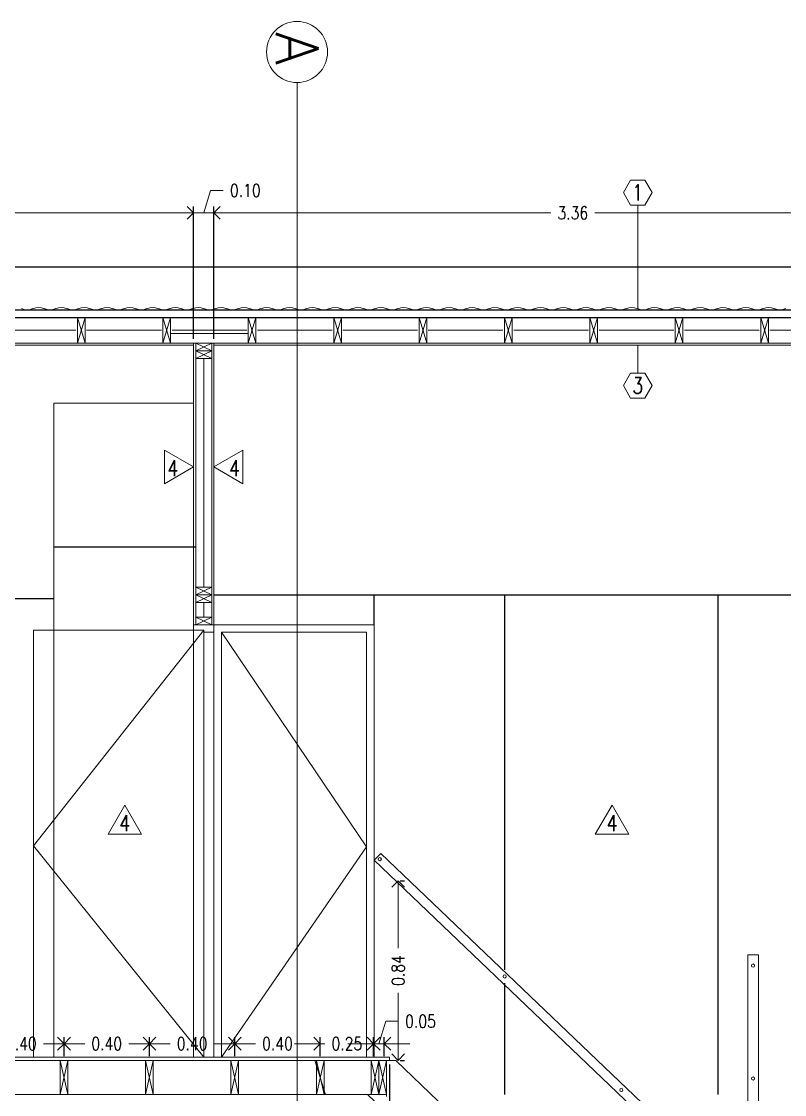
# Model space of a CAD drawing. Header units: inches. Extents: x 10.8 to 60.4, y 12.2 to 79.7.
# Drawn here: x 51.23 to 54.8, y 37.58 to 42.6 of the extents above; entities that cross this region are included whole.
import ezdxf
from ezdxf.enums import TextEntityAlignment as Align

# ---------------------------------------------------------------- set-up
doc = ezdxf.new("R2010")
doc.units = ezdxf.units.IN
doc.header["$MEASUREMENT"] = 0
doc.layers.get('DEFPOINTS').update_dxf_attribs({"color": 210})
for name, color, linetype, lineweight in [('A-ANNO-DIMS', 3, 'Continuous', 18), ('A-ANNO-SYMB', 3, 'Continuous', 18), ('A-ANNO-TEXT', 3, 'Continuous', 18), ('A-DETL-MBND', 3, 'Continuous', 18), ('A-ELEV-IDEN', 3, 'Continuous', 18), ('A-ELEV-MBE2', 4, 'Continuous', 25), ('A-WALL-PATT', 8, 'Continuous', 18), ('A-WALL-STUD', 3, 'Continuous', 18)]:
    doc.layers.add(name, color=color, linetype=linetype, lineweight=lineweight)
doc.styles.add('E-ROMANS', font='romans.shx', dxfattribs={"width": 0.8})
doc.dimstyles.new('E-0050_ARW_12', dxfattribs={"dimscale": 0.001, "dimtxt": 60, "dimasz": 60, "dimexe": 30, "dimexo": 20, "dimgap": 30, "dimtad": 0, "dimzin": 0, "dimdsep": 46, "dimtxsty": 'E-ROMANS', "dimblk": 'OPEN90', "dimcen": 30, "dimclrd": 256, "dimclre": 256, "dimclrt": 256, "dimadec": 0, "dimazin": 0, "dimtfac": 1, "dimtmove": 1, "dimatfit": 3, "dimldrblk": 'OPEN90', "dimfxl": 1, "dimtfill": 1, "dimtolj": 1, "dimtzin": 0, "dimlwd": -1, "dimarcsym": 0})

# ---------------------------------------------------------------- blocks, each defined once
blk = doc.blocks.new('_Open90')
at = {"color": 0, "linetype": 'ByBlock', "lineweight": -2}
for p, q in [((0, 0), (-1, 0)), ((-0.5, 0.5), (0, 0)), ((0, 0), (-0.5, -0.5))]:
    blk.add_line(p, q, dxfattribs=at)
blk = doc.blocks.new('*D1261')
at = {"layer": 'A-ANNO-DIMS', "lineweight": -2, "transparency": 16777216}
for p, q in [((51.0266, 37.7565), (51.0266, 37.8447)), ((51.4266, 37.7565), (51.4266, 37.8447))]:
    blk.add_line(p, q, dxfattribs=at)
at = {"layer": 'A-ANNO-DIMS', "transparency": 16777216}
for p, q in [((51.0866, 37.8147), (51.1235, 37.8147)), ((51.3666, 37.8147), (51.3298, 37.8147))]:
    blk.add_line(p, q, dxfattribs=at)
at = {"layer": 'DEFPOINTS', "color": 0, "transparency": 16777216}
for p in [(51.4266, 37.8147), (51.0266, 37.7365), (51.4266, 37.7365)]:
    blk.add_point(p, dxfattribs=at)
at = {"layer": 'A-ANNO-DIMS', "transparency": 16777216, "xscale": 0.06, "yscale": 0.06, "zscale": 0.06, "rotation": 180}
blk.add_blockref('_Open90', (51.0266, 37.8147), dxfattribs=at)
at = {"layer": 'A-ANNO-DIMS', "transparency": 16777216, "xscale": 0.06, "yscale": 0.06, "zscale": 0.06}
blk.add_blockref('_Open90', (51.4266, 37.8147), dxfattribs=at)
at = {"layer": 'A-ANNO-DIMS', "transparency": 16777216, "insert": (51.2266, 37.8147), "char_height": 0.06, "attachment_point": 5, "style": 'E-ROMANS', "bg_fill": 3, "box_fill_scale": 1.25, "bg_fill_color": 256, "bg_fill_true_color": 13158600, "bg_fill_transparency": 0}
blk.add_mtext('\\A1;0.40', dxfattribs=at)
blk = doc.blocks.new('*D1262')
at = {"layer": 'A-ANNO-DIMS', "lineweight": -2, "transparency": 16777216}
for p, q in [((51.4266, 37.7565), (51.4266, 37.8447)), ((51.8266, 37.7565), (51.8266, 37.8447))]:
    blk.add_line(p, q, dxfattribs=at)
at = {"layer": 'A-ANNO-DIMS', "transparency": 16777216}
for p, q in [((51.4866, 37.8147), (51.5235, 37.8147)), ((51.7666, 37.8147), (51.7298, 37.8147))]:
    blk.add_line(p, q, dxfattribs=at)
at = {"layer": 'DEFPOINTS', "color": 0, "transparency": 16777216}
for p in [(51.8266, 37.8147), (51.4266, 37.7365), (51.8266, 37.7365)]:
    blk.add_point(p, dxfattribs=at)
at = {"layer": 'A-ANNO-DIMS', "transparency": 16777216, "xscale": 0.06, "yscale": 0.06, "zscale": 0.06, "rotation": 180}
blk.add_blockref('_Open90', (51.4266, 37.8147), dxfattribs=at)
at = {"layer": 'A-ANNO-DIMS', "transparency": 16777216, "xscale": 0.06, "yscale": 0.06, "zscale": 0.06}
blk.add_blockref('_Open90', (51.8266, 37.8147), dxfattribs=at)
at = {"layer": 'A-ANNO-DIMS', "transparency": 16777216, "insert": (51.6266, 37.8147), "char_height": 0.06, "attachment_point": 5, "style": 'E-ROMANS', "bg_fill": 3, "box_fill_scale": 1.25, "bg_fill_color": 256, "bg_fill_true_color": 13158600, "bg_fill_transparency": 0}
blk.add_mtext('\\A1;0.40', dxfattribs=at)
blk = doc.blocks.new('*D1263')
at = {"layer": 'A-ANNO-DIMS', "lineweight": -2, "transparency": 16777216}
for p, q in [((51.8266, 37.7565), (51.8266, 37.8447)), ((52.2266, 37.7565), (52.2266, 37.8447))]:
    blk.add_line(p, q, dxfattribs=at)
at = {"layer": 'A-ANNO-DIMS', "transparency": 16777216}
for p, q in [((51.8866, 37.8147), (51.9235, 37.8147)), ((52.1666, 37.8147), (52.1298, 37.8147))]:
    blk.add_line(p, q, dxfattribs=at)
at = {"layer": 'DEFPOINTS', "color": 0, "transparency": 16777216}
for p in [(52.2266, 37.8147), (51.8266, 37.7365), (52.2266, 37.7365)]:
    blk.add_point(p, dxfattribs=at)
at = {"layer": 'A-ANNO-DIMS', "transparency": 16777216, "xscale": 0.06, "yscale": 0.06, "zscale": 0.06, "rotation": 180}
blk.add_blockref('_Open90', (51.8266, 37.8147), dxfattribs=at)
at = {"layer": 'A-ANNO-DIMS', "transparency": 16777216, "xscale": 0.06, "yscale": 0.06, "zscale": 0.06}
blk.add_blockref('_Open90', (52.2266, 37.8147), dxfattribs=at)
at = {"layer": 'A-ANNO-DIMS', "transparency": 16777216, "insert": (52.0266, 37.8147), "char_height": 0.06, "attachment_point": 5, "style": 'E-ROMANS', "bg_fill": 3, "box_fill_scale": 1.25, "bg_fill_color": 256, "bg_fill_true_color": 13158600, "bg_fill_transparency": 0}
blk.add_mtext('\\A1;0.40', dxfattribs=at)
blk = doc.blocks.new('*D1264')
at = {"layer": 'A-ANNO-DIMS', "lineweight": -2, "transparency": 16777216}
for p, q in [((52.2266, 37.7565), (52.2266, 37.8447)), ((52.6266, 37.7565), (52.6266, 37.8447))]:
    blk.add_line(p, q, dxfattribs=at)
at = {"layer": 'A-ANNO-DIMS', "transparency": 16777216}
for p, q in [((52.2866, 37.8147), (52.3235, 37.8147)), ((52.5666, 37.8147), (52.5298, 37.8147))]:
    blk.add_line(p, q, dxfattribs=at)
at = {"layer": 'DEFPOINTS', "color": 0, "transparency": 16777216}
for p in [(52.6266, 37.8147), (52.2266, 37.7365), (52.6266, 37.7365)]:
    blk.add_point(p, dxfattribs=at)
at = {"layer": 'A-ANNO-DIMS', "transparency": 16777216, "xscale": 0.06, "yscale": 0.06, "zscale": 0.06, "rotation": 180}
blk.add_blockref('_Open90', (52.2266, 37.8147), dxfattribs=at)
at = {"layer": 'A-ANNO-DIMS', "transparency": 16777216, "xscale": 0.06, "yscale": 0.06, "zscale": 0.06}
blk.add_blockref('_Open90', (52.6266, 37.8147), dxfattribs=at)
at = {"layer": 'A-ANNO-DIMS', "transparency": 16777216, "insert": (52.4266, 37.8147), "char_height": 0.06, "attachment_point": 5, "style": 'E-ROMANS', "bg_fill": 3, "box_fill_scale": 1.25, "bg_fill_color": 256, "bg_fill_true_color": 13158600, "bg_fill_transparency": 0}
blk.add_mtext('\\A1;0.40', dxfattribs=at)
blk = doc.blocks.new('*D1330')
at = {"layer": 'A-ANNO-DIMS', "lineweight": -2, "transparency": 16777216}
for p, q in [((52.9516, 37.7165), (52.9516, 34.417)), ((48.6626, 35.2365), (48.6626, 34.417))]:
    blk.add_line(p, q, dxfattribs=at)
at = {"layer": 'A-ANNO-DIMS', "transparency": 16777216}
for p, q in [((48.7226, 34.447), (50.7051, 34.447)), ((52.8916, 34.447), (50.9091, 34.447))]:
    blk.add_line(p, q, dxfattribs=at)
at = {"layer": 'DEFPOINTS', "color": 0, "transparency": 16777216}
for p in [(52.9516, 37.7365), (48.6626, 35.2565), (52.9516, 34.447)]:
    blk.add_point(p, dxfattribs=at)
at = {"layer": 'A-ANNO-DIMS', "transparency": 16777216, "xscale": 0.06, "yscale": 0.06, "zscale": 0.06, "rotation": 180}
blk.add_blockref('_Open90', (48.6626, 34.447), dxfattribs=at)
at = {"layer": 'A-ANNO-DIMS', "transparency": 16777216, "xscale": 0.06, "yscale": 0.06, "zscale": 0.06}
blk.add_blockref('_Open90', (52.9516, 34.447), dxfattribs=at)
at = {"layer": 'A-ANNO-DIMS', "transparency": 16777216, "insert": (50.8071, 34.447), "char_height": 0.06, "attachment_point": 5, "style": 'E-ROMANS', "bg_fill": 3, "box_fill_scale": 1.25, "bg_fill_color": 256, "bg_fill_true_color": 13158600, "bg_fill_transparency": 0}
blk.add_mtext('\\A1;4.29', dxfattribs=at)
blk = doc.blocks.new('*D1331')
at = {"layer": 'A-ANNO-DIMS', "lineweight": -2, "transparency": 16777216}
for p, q in [((52.9516, 37.7165), (52.9516, 34.417)), ((54.7646, 35.2365), (54.7646, 34.417))]:
    blk.add_line(p, q, dxfattribs=at)
at = {"layer": 'A-ANNO-DIMS', "transparency": 16777216}
for p, q in [((53.0116, 34.447), (53.7653, 34.447)), ((54.7046, 34.447), (53.951, 34.447))]:
    blk.add_line(p, q, dxfattribs=at)
at = {"layer": 'DEFPOINTS', "color": 0, "transparency": 16777216}
for p in [(52.9516, 37.7365), (54.7646, 35.2565), (54.7646, 34.447)]:
    blk.add_point(p, dxfattribs=at)
at = {"layer": 'A-ANNO-DIMS', "transparency": 16777216, "xscale": 0.06, "yscale": 0.06, "zscale": 0.06, "rotation": 180}
blk.add_blockref('_Open90', (52.9516, 34.447), dxfattribs=at)
at = {"layer": 'A-ANNO-DIMS', "transparency": 16777216, "xscale": 0.06, "yscale": 0.06, "zscale": 0.06}
blk.add_blockref('_Open90', (54.7646, 34.447), dxfattribs=at)
at = {"layer": 'A-ANNO-DIMS', "transparency": 16777216, "insert": (53.8581, 34.447), "char_height": 0.06, "attachment_point": 5, "style": 'E-ROMANS', "bg_fill": 3, "box_fill_scale": 1.25, "bg_fill_color": 256, "bg_fill_true_color": 13158600, "bg_fill_transparency": 0}
blk.add_mtext('\\A1;1.81', dxfattribs=at)
blk = doc.blocks.new('*D1336')
at = {"layer": 'A-ANNO-DIMS', "lineweight": -2, "transparency": 16777216}
for p, q in [((48.6416, 41.1064), (48.6416, 41.7361)), ((52.0336, 41.1164), (52.0336, 41.7361))]:
    blk.add_line(p, q, dxfattribs=at)
at = {"layer": 'A-ANNO-DIMS', "transparency": 16777216}
for p, q in [((48.7016, 41.7061), (50.2356, 41.7061)), ((51.9736, 41.7061), (50.4396, 41.7061))]:
    blk.add_line(p, q, dxfattribs=at)
at = {"layer": 'DEFPOINTS', "color": 0, "transparency": 16777216}
for p in [(52.0336, 41.7061), (48.6416, 41.0864), (52.0336, 41.0964)]:
    blk.add_point(p, dxfattribs=at)
at = {"layer": 'A-ANNO-DIMS', "transparency": 16777216, "xscale": 0.06, "yscale": 0.06, "zscale": 0.06, "rotation": 180}
blk.add_blockref('_Open90', (48.6416, 41.7061), dxfattribs=at)
at = {"layer": 'A-ANNO-DIMS', "transparency": 16777216, "xscale": 0.06, "yscale": 0.06, "zscale": 0.06}
blk.add_blockref('_Open90', (52.0336, 41.7061), dxfattribs=at)
at = {"layer": 'A-ANNO-DIMS', "transparency": 16777216, "insert": (50.3376, 41.7061), "char_height": 0.06, "attachment_point": 5, "style": 'E-ROMANS', "bg_fill": 3, "box_fill_scale": 1.25, "bg_fill_color": 256, "bg_fill_true_color": 13158600, "bg_fill_transparency": 0}
blk.add_mtext('\\A1;3.39', dxfattribs=at)
blk = doc.blocks.new('*D1337')
at = {"layer": 'A-ANNO-DIMS', "transparency": 16777216}
for p, q in [((52.0811, 41.7061), (52.1126, 41.8111)), ((52.1126, 41.8111), (52.1726, 41.8111)), ((51.9736, 41.7061), (51.9136, 41.7061)), ((52.0336, 41.7061), (52.1286, 41.7061)), ((52.0336, 41.7061), (52.1286, 41.7061)), ((52.1886, 41.7061), (52.2486, 41.7061))]:
    blk.add_line(p, q, dxfattribs=at)
at = {"layer": 'A-ANNO-DIMS', "lineweight": -2, "transparency": 16777216}
for p, q in [((52.0336, 41.1164), (52.0336, 41.7361)), ((52.1286, 41.1164), (52.1286, 41.7361))]:
    blk.add_line(p, q, dxfattribs=at)
at = {"layer": 'DEFPOINTS', "color": 0, "transparency": 16777216}
for p in [(52.1286, 41.7061), (52.0336, 41.0964), (52.1286, 41.0964)]:
    blk.add_point(p, dxfattribs=at)
at = {"layer": 'A-ANNO-DIMS', "transparency": 16777216, "xscale": 0.06, "yscale": 0.06, "zscale": 0.06}
blk.add_blockref('_Open90', (52.0336, 41.7061), dxfattribs=at)
at = {"layer": 'A-ANNO-DIMS', "transparency": 16777216, "xscale": 0.06, "yscale": 0.06, "zscale": 0.06, "rotation": 180}
blk.add_blockref('_Open90', (52.1286, 41.7061), dxfattribs=at)
at = {"layer": 'A-ANNO-DIMS', "transparency": 16777216, "insert": (52.2758, 41.8111), "char_height": 0.06, "attachment_point": 5, "style": 'E-ROMANS', "bg_fill": 3, "box_fill_scale": 1.25, "bg_fill_color": 256, "bg_fill_true_color": 13158600, "bg_fill_transparency": 0}
blk.add_mtext('\\A1;0.10', dxfattribs=at)
blk = doc.blocks.new('*D1338')
at = {"layer": 'A-ANNO-DIMS', "lineweight": -2, "transparency": 16777216}
for p, q in [((52.1286, 41.1164), (52.1286, 41.7361)), ((55.4906, 41.1164), (55.4906, 41.7361))]:
    blk.add_line(p, q, dxfattribs=at)
at = {"layer": 'A-ANNO-DIMS', "transparency": 16777216}
for p, q in [((52.1886, 41.7061), (53.7065, 41.7061)), ((55.4306, 41.7061), (53.9128, 41.7061))]:
    blk.add_line(p, q, dxfattribs=at)
at = {"layer": 'DEFPOINTS', "color": 0, "transparency": 16777216}
for p in [(55.4906, 41.7061), (52.1286, 41.0964), (55.4906, 41.0964)]:
    blk.add_point(p, dxfattribs=at)
at = {"layer": 'A-ANNO-DIMS', "transparency": 16777216, "xscale": 0.06, "yscale": 0.06, "zscale": 0.06, "rotation": 180}
blk.add_blockref('_Open90', (52.1286, 41.7061), dxfattribs=at)
at = {"layer": 'A-ANNO-DIMS', "transparency": 16777216, "xscale": 0.06, "yscale": 0.06, "zscale": 0.06}
blk.add_blockref('_Open90', (55.4906, 41.7061), dxfattribs=at)
at = {"layer": 'A-ANNO-DIMS', "transparency": 16777216, "insert": (53.8096, 41.7061), "char_height": 0.06, "attachment_point": 5, "style": 'E-ROMANS', "bg_fill": 3, "box_fill_scale": 1.25, "bg_fill_color": 256, "bg_fill_true_color": 13158600, "bg_fill_transparency": 0}
blk.add_mtext('\\A1;3.36', dxfattribs=at)
blk = doc.blocks.new('*D1291')
at = {"layer": 'A-ANNO-DIMS', "transparency": 16777216}
for p, q in [((52.5666, 37.8147), (52.5066, 37.8147)), ((52.6266, 37.8147), (52.6485, 37.8147)), ((52.8766, 37.8147), (52.8548, 37.8147)), ((52.9366, 37.8147), (52.9966, 37.8147))]:
    blk.add_line(p, q, dxfattribs=at)
at = {"layer": 'A-ANNO-DIMS', "lineweight": -2, "transparency": 16777216}
for p, q in [((52.6266, 37.7565), (52.6266, 37.8447)), ((52.8766, 37.7565), (52.8766, 37.8447))]:
    blk.add_line(p, q, dxfattribs=at)
at = {"layer": 'DEFPOINTS', "color": 0, "transparency": 16777216}
for p in [(52.8766, 37.8147), (52.6266, 37.7365), (52.8766, 37.7365)]:
    blk.add_point(p, dxfattribs=at)
at = {"layer": 'A-ANNO-DIMS', "transparency": 16777216, "xscale": 0.06, "yscale": 0.06, "zscale": 0.06}
blk.add_blockref('_Open90', (52.6266, 37.8147), dxfattribs=at)
at = {"layer": 'A-ANNO-DIMS', "transparency": 16777216, "xscale": 0.06, "yscale": 0.06, "zscale": 0.06, "rotation": 180}
blk.add_blockref('_Open90', (52.8766, 37.8147), dxfattribs=at)
at = {"layer": 'A-ANNO-DIMS', "transparency": 16777216, "insert": (52.7516, 37.8147), "char_height": 0.06, "attachment_point": 5, "style": 'E-ROMANS', "bg_fill": 3, "box_fill_scale": 1.25, "bg_fill_color": 256, "bg_fill_true_color": 13158600, "bg_fill_transparency": 0}
blk.add_mtext('\\A1;0.25', dxfattribs=at)
blk = doc.blocks.new('*D1292')
at = {"layer": 'A-ANNO-DIMS', "transparency": 16777216}
for p, q in [((52.9016, 37.8147), (52.9331, 37.9197)), ((52.9331, 37.9197), (52.9931, 37.9197)), ((52.8166, 37.8147), (52.7566, 37.8147)), ((52.8766, 37.8147), (52.9266, 37.8147)), ((52.8766, 37.8147), (52.9266, 37.8147)), ((52.9866, 37.8147), (53.0466, 37.8147))]:
    blk.add_line(p, q, dxfattribs=at)
at = {"layer": 'A-ANNO-DIMS', "lineweight": -2, "transparency": 16777216}
for p, q in [((52.8766, 37.7565), (52.8766, 37.8447)), ((52.9266, 37.7565), (52.9266, 37.8447))]:
    blk.add_line(p, q, dxfattribs=at)
at = {"layer": 'DEFPOINTS', "color": 0, "transparency": 16777216}
for p in [(52.9266, 37.8147), (52.8766, 37.7365), (52.9266, 37.7365)]:
    blk.add_point(p, dxfattribs=at)
at = {"layer": 'A-ANNO-DIMS', "transparency": 16777216, "xscale": 0.06, "yscale": 0.06, "zscale": 0.06}
blk.add_blockref('_Open90', (52.8766, 37.8147), dxfattribs=at)
at = {"layer": 'A-ANNO-DIMS', "transparency": 16777216, "xscale": 0.06, "yscale": 0.06, "zscale": 0.06, "rotation": 180}
blk.add_blockref('_Open90', (52.9266, 37.8147), dxfattribs=at)
at = {"layer": 'A-ANNO-DIMS', "transparency": 16777216, "insert": (53.0963, 37.9197), "char_height": 0.06, "attachment_point": 5, "style": 'E-ROMANS', "bg_fill": 3, "box_fill_scale": 1.25, "bg_fill_color": 256, "bg_fill_true_color": 13158600, "bg_fill_transparency": 0}
blk.add_mtext('\\A1;0.05', dxfattribs=at)
blk = doc.blocks.new('*D1349')
at = {"layer": 'A-ANNO-DIMS', "lineweight": -2, "transparency": 16777216}
for p, q in [((53.0003, 38.5781), (53.0215, 38.5781)), ((53.0003, 37.7365), (53.0215, 37.7365))]:
    blk.add_line(p, q, dxfattribs=at)
at = {"layer": 'A-ANNO-DIMS', "transparency": 16777216}
for p, q in [((52.9915, 38.5181), (52.9915, 38.2616)), ((52.9915, 37.7965), (52.9915, 38.053))]:
    blk.add_line(p, q, dxfattribs=at)
at = {"layer": 'DEFPOINTS', "color": 0, "transparency": 16777216}
for p in [(52.9803, 38.5781), (52.9915, 38.5781), (52.9803, 37.7365)]:
    blk.add_point(p, dxfattribs=at)
at = {"layer": 'A-ANNO-DIMS', "transparency": 16777216, "xscale": 0.06, "yscale": 0.06, "zscale": 0.06}
for p, rotation in [((52.9915, 38.5781), 90), ((52.9915, 37.7365), 270)]:
    blk.add_blockref('_Open90', p, dxfattribs=dict(at, rotation=rotation))
at = {"layer": 'A-ANNO-DIMS', "transparency": 16777216, "insert": (52.9915, 38.1573), "char_height": 0.06, "attachment_point": 5, "rotation": 90, "style": 'E-ROMANS', "bg_fill": 3, "box_fill_scale": 1.25, "bg_fill_color": 256, "bg_fill_true_color": 13158600, "bg_fill_transparency": 0}
blk.add_mtext('\\A1;0.84', dxfattribs=at)

msp = doc.modelspace()

# ---------------------------------------------------------------- linework, layer by layer
at = {"layer": 'A-ANNO-SYMB'}
msp.add_circle((52.5181, 42.4598), 0.143, dxfattribs=at)
for centre, start, end in [((51.254, 41.3256), 248.5813, 291.4187), ((51.3075, 41.1894), 68.5813, 111.4187), ((51.3609, 41.3256), 248.5813, 291.4187), ((51.4143, 41.1894), 68.5813, 111.4187), ((51.4677, 41.3256), 248.5813, 291.4187), ((51.5212, 41.1894), 68.5813, 111.4187), ((51.5746, 41.3256), 248.5813, 291.4187), ((51.628, 41.1894), 68.5813, 111.4187), ((51.6814, 41.3256), 248.5813, 291.4187), ((51.7348, 41.1894), 68.5813, 111.4187), ((51.7883, 41.3256), 248.5813, 291.4187), ((51.8417, 41.1894), 68.5813, 111.4187), ((51.8951, 41.3256), 248.5813, 291.4187), ((51.9485, 41.1894), 68.5813, 111.4187), ((52.002, 41.3256), 248.5813, 291.4187), ((52.0554, 41.1894), 68.5813, 111.4187), ((52.1088, 41.3256), 248.5813, 291.4187), ((52.1622, 41.1894), 68.5813, 111.4187), ((52.2157, 41.3256), 248.5813, 291.4187), ((52.2691, 41.1894), 68.5813, 111.4187), ((52.3225, 41.3256), 248.5813, 291.4187), ((52.3759, 41.1894), 68.5813, 111.4187), ((52.4294, 41.3256), 248.5813, 291.4187), ((52.4828, 41.1894), 68.5813, 111.4187), ((52.5362, 41.3256), 248.5813, 291.4187), ((52.5896, 41.1894), 68.5813, 111.4187), ((52.6431, 41.3256), 248.5813, 291.4187), ((52.6965, 41.1894), 68.5813, 111.4187), ((52.7499, 41.3256), 248.5813, 291.4187), ((52.8033, 41.1894), 68.5813, 111.4187), ((52.8568, 41.3256), 248.5813, 291.4187), ((52.9102, 41.1894), 68.5813, 111.4187), ((52.9636, 41.3256), 248.5813, 291.4187), ((53.017, 41.1894), 68.5813, 111.4187), ((53.0705, 41.3256), 248.5813, 291.4187), ((53.1239, 41.1894), 68.5813, 111.4187), ((53.1773, 41.3256), 248.5813, 291.4187), ((53.2307, 41.1894), 68.5813, 111.4187), ((53.2842, 41.3256), 248.5813, 291.4187), ((53.3376, 41.1894), 68.5813, 111.4187), ((53.391, 41.3256), 248.5813, 291.4187), ((53.4444, 41.1894), 68.5813, 111.4187), ((53.4979, 41.3256), 248.5813, 291.4187), ((53.5513, 41.1894), 68.5813, 111.4187), ((53.6047, 41.3256), 248.5813, 291.4187), ((53.6581, 41.1894), 68.5813, 111.4187), ((53.7115, 41.3256), 248.5813, 291.4187), ((53.765, 41.1894), 68.5813, 111.4187), ((53.8184, 41.3256), 248.5813, 291.4187), ((53.8718, 41.1894), 68.5813, 111.4187), ((53.9252, 41.3256), 248.5813, 291.4187), ((53.9787, 41.1894), 68.5813, 111.4187), ((54.0321, 41.3256), 248.5813, 291.4187), ((54.0855, 41.1894), 68.5813, 111.4187), ((54.1389, 41.3256), 248.5813, 291.4187), ((54.1924, 41.1894), 68.5813, 111.4187), ((54.2458, 41.3256), 248.5813, 291.4187), ((54.2992, 41.1894), 68.5813, 111.4187), ((54.3526, 41.3256), 248.5813, 291.4187), ((54.4061, 41.1894), 68.5813, 111.4187), ((54.4595, 41.3256), 248.5813, 291.4187), ((54.5129, 41.1894), 68.5813, 111.4187), ((54.5663, 41.3256), 248.5813, 291.4187), ((54.6198, 41.1894), 68.5813, 111.4187), ((54.6732, 41.3256), 248.5813, 291.4187), ((54.7266, 41.1894), 68.5813, 111.4187), ((54.78, 41.3256), 248.5813, 291.4187)]:
    msp.add_arc(centre, 0.0731, start, end, dxfattribs=at)
at = {"layer": 'A-ANNO-TEXT'}
for p, q in [((54.1138, 41.2575), (54.1138, 41.7427)), ((54.1138, 40.9555), (54.1138, 41.0864))]:
    msp.add_line(p, q, dxfattribs=at)
for points in [[(54.0801, 41.7427), (54.0464, 41.801), (54.0801, 41.8593), (54.1474, 41.8593), (54.1811, 41.801), (54.1474, 41.7427)], [(54.0801, 40.8389), (54.0464, 40.8972), (54.0801, 40.9555), (54.1474, 40.9555), (54.1811, 40.8972), (54.1474, 40.8389)], [(52.0336, 40.5159), (51.8977, 40.4374), (51.8977, 40.5943)], [(52.1286, 40.5159), (52.2645, 40.4374), (52.2645, 40.5943)], [(51.7115, 38.9313), (51.7899, 38.7955), (51.6331, 38.7955)], [(53.9934, 38.9313), (54.0719, 38.7955), (53.915, 38.7955)]]:
    msp.add_lwpolyline(points, close=True, dxfattribs=at)
at = {"layer": 'A-DETL-MBND'}
for p, q in [((48.6316, 41.0964), (52.0436, 41.0964)), ((48.6316, 41.0864), (52.0336, 41.0864)), ((55.4906, 41.0964), (52.1186, 41.0964)), ((55.4906, 41.0864), (52.1286, 41.0864)), ((52.9516, 37.7365), (52.9516, 37.7515)), ((52.9803, 37.7365), (52.9516, 37.7365)), ((52.9376, 37.5665), (52.9376, 37.5765))]:
    msp.add_line(p, q, dxfattribs=at)
for points in [[(52.0336, 39.7765), (52.0336, 41.0964)], [(52.0436, 39.7765), (52.0436, 41.0964)], [(52.1186, 39.7765), (52.1186, 41.0964)], [(52.1286, 39.7765), (52.1286, 41.0964)], [(51.3794, 40.8148), (52.0336, 40.8148)], [(48.6416, 37.7515), (52.9516, 37.7515)], [(48.6416, 37.7365), (52.9516, 37.7365)], [(54.7646, 36.0211), (52.9803, 37.7365)], [(48.6416, 37.5765), (52.9376, 37.5765)], [(54.5646, 35.2565), (54.5646, 35.9356), (52.8478, 37.5765)]]:
    msp.add_lwpolyline(points, dxfattribs=at)
for centre in [(52.9056, 38.679), (54.6536, 38.1807), (53.4906, 38.1299), (54.6536, 37.6515), (54.037, 37.5976)]:
    msp.add_circle(centre, 0.00758, dxfattribs=at)
at = {"layer": 'A-ELEV-MBE2'}
for p, q in [((52.1286, 39.9165), (55.4806, 39.9165)), ((52.8786, 39.7765), (52.8786, 39.9165)), ((53.4906, 38.161), (53.4906, 39.9165)), ((54.4906, 37.5765), (54.4906, 39.9165)), ((48.6516, 39.8997), (51.3794, 39.8997)), ((53.4906, 37.5765), (53.4906, 38.0987))]:
    msp.add_line(p, q, dxfattribs=at)
for points in [[(48.2826, 41.2524), (55.8646, 41.2524)], [(48.2826, 41.2164), (55.8136, 41.2164)], [(51.3794, 40.1415), (52.0436, 40.1415)]]:
    msp.add_lwpolyline(points, dxfattribs=at)
at = {"layer": 'A-WALL-PATT', "ltscale": 0.15}
for p, q in [((51.4826, 41.1564), (51.1326, 41.1564)), ((51.8826, 41.1564), (51.5326, 41.1564)), ((52.2826, 41.1564), (51.9326, 41.1564)), ((52.6826, 41.1564), (52.3326, 41.1564)), ((53.0826, 41.1564), (52.7326, 41.1564)), ((53.4826, 41.1564), (53.1326, 41.1564)), ((53.8826, 41.1564), (53.5326, 41.1564)), ((54.2826, 41.1564), (53.9326, 41.1564)), ((54.6826, 41.1564), (54.3326, 41.1564)), ((55.0826, 41.1564), (54.7326, 41.1564))]:
    msp.add_line(p, q, dxfattribs=at)
at = {"layer": 'A-WALL-PATT', "ltscale": 0.1}
for p, q in [((52.0811, 39.9525), (52.0811, 41.0244)), ((52.0811, 39.8805), (52.0811, 39.8125))]:
    msp.add_line(p, q, dxfattribs=at)
at = {"layer": 'A-WALL-STUD'}
for p, q in [((52.1186, 41.0244), (52.0436, 41.0604)), ((52.0436, 41.0244), (52.1186, 41.0604)), ((52.1186, 39.9165), (52.0436, 39.9525)), ((52.0436, 39.9165), (52.1186, 39.9525)), ((52.1186, 39.8805), (52.0436, 39.9165)), ((52.0436, 39.8805), (52.1186, 39.9165)), ((52.1186, 39.7765), (52.0436, 39.8125)), ((52.0436, 39.7765), (52.1186, 39.8125))]:
    msp.add_line(p, q, dxfattribs=at)
for points in [[(52.1186, 41.0244), (52.0436, 41.0244), (52.0436, 41.0604), (52.1186, 41.0604)], [(52.1186, 39.9165), (52.0436, 39.9165), (52.0436, 39.9525), (52.1186, 39.9525)], [(52.1186, 39.8805), (52.0436, 39.8805), (52.0436, 39.9165), (52.1186, 39.9165)], [(52.1186, 39.7765), (52.0436, 39.7765), (52.0436, 39.8125), (52.1186, 39.8125)]]:
    msp.add_lwpolyline(points, close=True, dxfattribs=at)
for points in [[(52.0336, 39.7515), (52.0336, 39.7765), (52.1286, 39.7765), (52.1286, 39.7415), (52.0811, 39.7415), (52.0811, 39.7515), (52.0336, 39.7515)], [(52.9097, 38.7062), (52.8786, 38.6737)], [(54.7957, 36.9036), (52.9097, 38.7062)], [(54.7646, 36.8711), (52.8786, 38.6737)], [(54.6786, 37.0155), (54.6786, 38.2307), (54.6286, 38.2307), (54.6286, 37.0633)], [(52.6016, 37.7365), (52.6516, 37.5765)]]:
    msp.add_lwpolyline(points, dxfattribs=at)

# ---------------------------------------------------------------- texts
at = {"layer": 'A-ANNO-TEXT', "char_height": 0.075, "attachment_point": 5, "style": 'E-ROMANS'}
for s, insert, rotation in [('\\pi-0.45,l0.45,t0.45;1', (54.1138, 41.801), 359.9995), ('\\pi-0.45,l0.45,t0.45;3', (54.1138, 40.8972), 359.9995), ('\\pi-0.45,l0.45,t0.45;4', (51.9367, 40.5102), 359.9995), ('\\pi-0.45,l0.45,t0.45;4', (52.2255, 40.5102), 0.0005), ('\\pi-0.45,l0.45,t0.45;4', (51.7115, 38.8481), 359.9995), ('\\pi-0.45,l0.45,t0.45;4', (53.9934, 38.8481), 359.9995)]:
    msp.add_mtext(s, dxfattribs=dict(at, insert=insert, rotation=rotation))
at = {"layer": 'A-ANNO-TEXT', "style": 'E-ROMANS'}
msp.add_attdef('A', text='0.00', height=0.2, rotation=270, dxfattribs=at).set_placement((52.5181, 42.4756), align=Align.MIDDLE_CENTER)

# ---------------------------------------------------------------- next in the draw order: dimensions: what is measured, and where the dimension line sits
at = {"layer": 'A-ANNO-DIMS'}
for base, p1, p2, picture, middle in [((52.0336, 41.7061), (48.6416, 41.0864), (52.0336, 41.0964), '*D1336', (50.3376, 41.7061)), ((51.4266, 37.8147), (51.0266, 37.7365), (51.4266, 37.7365), '*D1261', (51.2266, 37.8147))]:
    dim = msp.add_linear_dim(base=base, p1=p1, p2=p2, dimstyle='E-0050_ARW_12', dxfattribs=at)
    dim.commit()
    dim.dimension.update_dxf_attribs({"geometry": picture, "text_midpoint": middle})

# ---------------------------------------------------------------- next in the draw order: linework, layer by layer
at = {"layer": 'A-DETL-MBND'}
msp.add_lwpolyline([(51.3794, 37.7515), (51.3794, 40.8148)], dxfattribs=at)
at = {"layer": 'A-WALL-STUD'}
msp.add_lwpolyline([(51.5256, 41.2164), (51.4896, 41.2164), (51.4896, 41.0964), (51.5256, 41.0964)], close=True, dxfattribs=at)
for points in [[(51.4896, 41.2164), (51.5256, 41.0964)], [(51.4896, 41.0964), (51.5256, 41.2164)]]:
    msp.add_lwpolyline(points, dxfattribs=at)

# ---------------------------------------------------------------- next in the draw order: dimensions: what is measured, and where the dimension line sits
at = {"layer": 'A-ANNO-DIMS'}
for base, p1, p2, picture, middle in [((52.1286090394, 41.7060843205), (52.0336090394, 41.0964091338), (52.1286090394, 41.0964091338), '*D1337', (52.2026090394, 41.8110843205)), ((51.8266, 37.8147), (51.4266, 37.7365), (51.8266, 37.7365), '*D1262', (51.6266, 37.8147))]:
    dim = msp.add_linear_dim(base=base, p1=p1, p2=p2, dimstyle='E-0050_ARW_12', dxfattribs=at)
    dim.commit()
    dim.dimension.update_dxf_attribs({"geometry": picture, "text_midpoint": middle})

# ---------------------------------------------------------------- next in the draw order: linework, layer by layer
at = {"layer": 'A-WALL-STUD'}
msp.add_lwpolyline([(51.9256, 41.2164), (51.8896, 41.2164), (51.8896, 41.0964), (51.9256, 41.0964)], close=True, dxfattribs=at)
for points in [[(51.8896, 41.2164), (51.9256, 41.0964)], [(51.8896, 41.0964), (51.9256, 41.2164)]]:
    msp.add_lwpolyline(points, dxfattribs=at)

# ---------------------------------------------------------------- next in the draw order: dimensions: what is measured, and where the dimension line sits
at = {"layer": 'A-ANNO-DIMS'}
dim = msp.add_linear_dim(base=(52.2266, 37.8147), p1=(51.8266, 37.7365), p2=(52.2266, 37.7365), dimstyle='E-0050_ARW_12', dxfattribs=at)
dim.commit()
dim.dimension.update_dxf_attribs({"geometry": '*D1263', "text_midpoint": (52.0266, 37.8147)})

# ---------------------------------------------------------------- next in the draw order: linework, layer by layer
at = {"layer": 'A-DETL-MBND'}
msp.add_line((52.0336, 39.7515), (52.0336, 37.7515), dxfattribs=at)
at = {"layer": 'A-ELEV-IDEN'}
for points in [[(52.0336, 39.7515), (51.2836, 39.7515), (51.2836, 37.7515)], [(52.0811, 39.7515), (51.2836, 38.7415), (52.0811, 37.7515)], [(52.0811, 39.7415), (52.0811, 37.7515)]]:
    msp.add_lwpolyline(points, dxfattribs=at)

# ---------------------------------------------------------------- next in the draw order: dimensions: what is measured, and where the dimension line sits
at = {"layer": 'A-ANNO-DIMS'}
dim = msp.add_linear_dim(base=(52.6266, 37.8147), p1=(52.2266, 37.7365), p2=(52.6266, 37.7365), dimstyle='E-0050_ARW_12', dxfattribs=at)
dim.commit()
dim.dimension.update_dxf_attribs({"geometry": '*D1264', "text_midpoint": (52.4266, 37.8147)})

# ---------------------------------------------------------------- next in the draw order: linework, layer by layer
at = {"layer": 'A-ANNO-SYMB'}
msp.add_line((52.5181, 33.707), (52.5181, 42.3167), dxfattribs=at)
at = {"layer": 'A-DETL-MBND'}
for points in [[(52.8786, 37.7515), (52.8786, 39.7765), (52.1286, 39.7765), (52.1286, 37.7515)], [(52.8436, 37.7515), (52.8436, 39.7415), (52.1636, 39.7415), (52.1636, 37.7515)]]:
    msp.add_lwpolyline(points, dxfattribs=at)
at = {"layer": 'A-ELEV-IDEN'}
msp.add_lwpolyline([(52.1636, 39.7415), (52.8436, 38.7365), (52.1636, 37.7515)], dxfattribs=at)

# ---------------------------------------------------------------- next in the draw order: dimensions: what is measured, and where the dimension line sits
at = {"layer": 'A-ANNO-DIMS'}
for base, p1, p2, picture, middle in [((55.4906, 41.7061), (52.1286, 41.0964), (55.4906, 41.0964), '*D1338', (53.8096, 41.7061)), ((52.9516, 34.447), (48.6626, 35.2565), (52.9516, 37.7365), '*D1330', (50.8071, 34.447))]:
    dim = msp.add_linear_dim(base=base, p1=p1, p2=p2, dimstyle='E-0050_ARW_12', dxfattribs=at)
    dim.commit()
    dim.dimension.update_dxf_attribs({"geometry": picture, "text_midpoint": middle})

# ---------------------------------------------------------------- next in the draw order: linework, layer by layer
at = {"layer": 'A-DETL-MBND'}
msp.add_line((52.2896, 41.1414), (51.9256, 41.1414), dxfattribs=at)
at = {"layer": 'A-ELEV-MBE2'}
msp.add_lwpolyline([(48.2551, 41.2742), (48.2551, 41.4534), (55.8771, 41.4534), (55.8771, 41.2742)], dxfattribs=at)
at = {"layer": 'A-WALL-STUD'}
for p, q in [((52.1186, 41.0604), (52.0436, 41.0964)), ((52.0436, 41.0604), (52.1186, 41.0964))]:
    msp.add_line(p, q, dxfattribs=at)
for points in [[(52.3256, 41.2164), (52.2896, 41.2164), (52.2896, 41.0964), (52.3256, 41.0964)], [(52.7256, 41.2164), (52.6896, 41.2164), (52.6896, 41.0964), (52.7256, 41.0964)], [(53.1256, 41.2164), (53.0896, 41.2164), (53.0896, 41.0964), (53.1256, 41.0964)], [(53.5256, 41.2164), (53.4896, 41.2164), (53.4896, 41.0964), (53.5256, 41.0964)], [(53.9256, 41.2164), (53.8896, 41.2164), (53.8896, 41.0964), (53.9256, 41.0964)], [(54.3256, 41.2164), (54.2896, 41.2164), (54.2896, 41.0964), (54.3256, 41.0964)], [(54.7256, 41.2164), (54.6896, 41.2164), (54.6896, 41.0964), (54.7256, 41.0964)], [(52.1186, 41.0604), (52.0436, 41.0604), (52.0436, 41.0964), (52.1186, 41.0964)]]:
    msp.add_lwpolyline(points, close=True, dxfattribs=at)
for points in [[(52.2896, 41.2164), (52.3256, 41.0964)], [(52.2896, 41.0964), (52.3256, 41.2164)], [(52.6896, 41.2164), (52.7256, 41.0964)], [(52.6896, 41.0964), (52.7256, 41.2164)], [(53.0896, 41.2164), (53.1256, 41.0964)], [(53.0896, 41.0964), (53.1256, 41.2164)], [(53.4896, 41.2164), (53.5256, 41.0964)], [(53.4896, 41.0964), (53.5256, 41.2164)], [(53.8896, 41.2164), (53.9256, 41.0964)], [(53.8896, 41.0964), (53.9256, 41.2164)], [(54.2896, 41.2164), (54.3256, 41.0964)], [(54.2896, 41.0964), (54.3256, 41.2164)], [(54.6896, 41.2164), (54.7256, 41.0964)], [(54.6896, 41.0964), (54.7256, 41.2164)], [(51.4446, 37.7365), (51.4446, 37.5765), (51.4086, 37.5765), (51.4086, 37.7365), (51.4446, 37.7365)], [(51.4086, 37.7365), (51.4446, 37.5765)], [(51.4446, 37.7365), (51.4086, 37.5765)], [(51.8446, 37.7365), (51.8446, 37.5765), (51.8086, 37.5765), (51.8086, 37.7365), (51.8446, 37.7365)], [(51.8086, 37.7365), (51.8446, 37.5765)], [(51.8446, 37.7365), (51.8086, 37.5765)], [(52.2446, 37.7365), (52.2446, 37.5765), (52.2086, 37.5765), (52.2086, 37.7365), (52.2446, 37.7365)], [(52.2086, 37.7365), (52.2446, 37.5765)], [(52.2446, 37.7365), (52.2086, 37.5765)]]:
    msp.add_lwpolyline(points, dxfattribs=at)

# ---------------------------------------------------------------- next in the draw order: dimensions: what is measured, and where the dimension line sits
at = {"layer": 'A-ANNO-DIMS'}
dim = msp.add_linear_dim(base=(54.7646, 34.447), p1=(52.9516, 37.7365), p2=(54.7646, 35.2565), dimstyle='E-0050_ARW_12', dxfattribs=at)
dim.commit()
dim.dimension.update_dxf_attribs({"geometry": '*D1331', "text_midpoint": (53.8581, 34.447)})

# ---------------------------------------------------------------- next in the draw order: dimensions: what is measured, and where the dimension line sits
dim = msp.add_linear_dim(base=(52.8766, 37.8147), p1=(52.6266, 37.7365), p2=(52.8766, 37.7365), dimstyle='E-0050_ARW_12', dxfattribs=at)
dim.commit()
dim.dimension.update_dxf_attribs({"geometry": '*D1291', "text_midpoint": (52.7516, 37.8147)})

# ---------------------------------------------------------------- next in the draw order: linework, layer by layer
at = {"layer": 'A-WALL-STUD'}
for points in [[(52.6446, 37.7365), (52.6446, 37.5765), (52.6086, 37.5765), (52.6086, 37.7365), (52.6446, 37.7365)], [(52.6086, 37.7365), (52.6446, 37.5765)], [(52.6446, 37.7365), (52.6086, 37.5765)]]:
    msp.add_lwpolyline(points, dxfattribs=at)

# ---------------------------------------------------------------- next in the draw order: dimensions: what is measured, and where the dimension line sits
at = {"layer": 'A-ANNO-DIMS'}
dim = msp.add_linear_dim(base=(52.9266, 37.8147), p1=(52.8766, 37.7365), p2=(52.9266, 37.7365), dimstyle='E-0050_ARW_12', dxfattribs=at)
dim.commit()
dim.dimension.update_dxf_attribs({"geometry": '*D1292', "text_midpoint": (53.0231, 37.9197)})

# ---------------------------------------------------------------- next in the draw order: linework, layer by layer
at = {"layer": 'A-WALL-STUD'}
for points in [[(52.9016, 37.7365), (52.9016, 37.5765), (52.8656, 37.5765), (52.8656, 37.7365), (52.9016, 37.7365)], [(52.8656, 37.7365), (52.9016, 37.5765)], [(52.9016, 37.7365), (52.8656, 37.5765)]]:
    msp.add_lwpolyline(points, dxfattribs=at)

# ---------------------------------------------------------------- next in the draw order: dimensions: what is measured, and where the dimension line sits
at = {"layer": 'A-ANNO-DIMS'}
dim = msp.add_linear_dim(base=(52.9915, 38.5781), p1=(52.9803, 37.7365), p2=(52.9803, 38.5781), angle=90, dimstyle='E-0050_ARW_12', dxfattribs=at)
dim.commit()
dim.dimension.update_dxf_attribs({"geometry": '*D1349', "text_midpoint": (52.9915, 38.1573)})

# ---------------------------------------------------------------- next in the draw order: linework, layer by layer
at = {"layer": 'A-WALL-STUD'}
for points in [[(52.9376, 37.7365), (52.9376, 37.5765), (52.9016, 37.5765), (52.9016, 37.7365), (52.9376, 37.7365)], [(52.9016, 37.7365), (52.9376, 37.5765)], [(52.9376, 37.7365), (52.9016, 37.5765)]]:
    msp.add_lwpolyline(points, dxfattribs=at)

doc.saveas('drawing.dxf')
